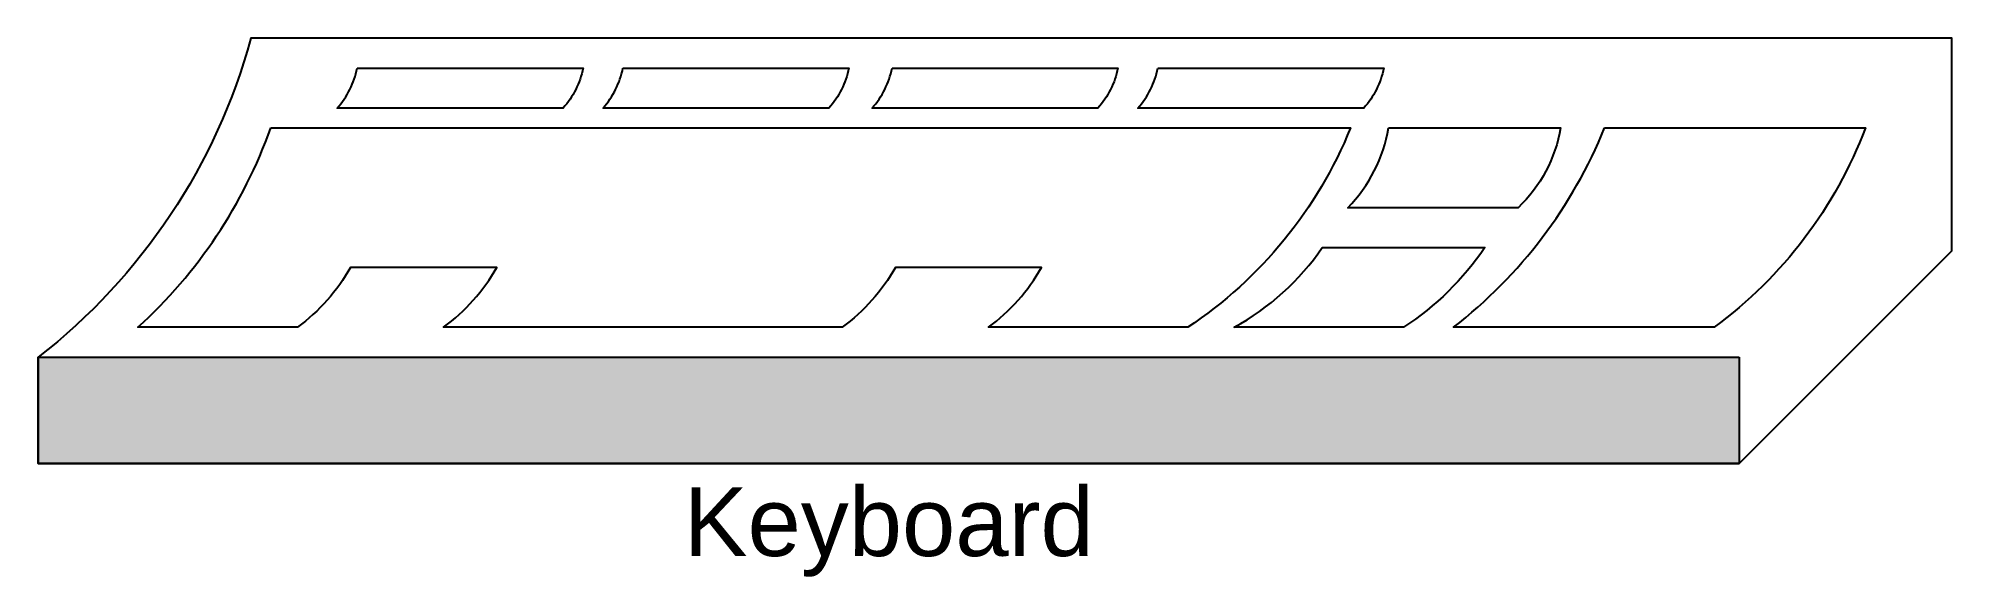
# Model space of a CAD drawing. Extents: x 1.18 to 4.28, y 4.25 to 5.12.
import ezdxf
from ezdxf.enums import TextEntityAlignment as Align

# ---------------------------------------------------------------- set-up
doc = ezdxf.new("R2010")
doc.units = 0
doc.header["$MEASUREMENT"] = 0
doc.layers.add('NETWORK', color=7, linetype='CONTINUOUS')
doc.styles.add('_NET_TEXT', font='arial.ttf')
doc.styles.get("Standard").update_dxf_attribs({"font": 'txt.shx'})

# ---------------------------------------------------------------- blocks, each defined once
blk = doc.blocks.new('KEYBOARD', base_point=(2.559055, 4.773622))
at = {"layer": 'NETWORK', "color": 7, "linetype": 'CONTINUOUS'}
for points in [[(1.181102, 4.601378), (1.181102, 4.429134), (3.937008, 4.429134), (4.281496, 4.773622), (4.281496, 5.11811), (1.525591, 5.11811, -0.162278)], [(1.697835, 5.069667), (2.063853, 5.069667, -0.133918), (2.031558, 5.005075), (1.665539, 5.005075, 0.133918)], [(2.128445, 5.069667), (2.494464, 5.069667, -0.133918), (2.462168, 5.005075), (2.096149, 5.005075, 0.133918)], [(2.564438, 5.069667), (2.930456, 5.069667, -0.133918), (2.898161, 5.005075), (2.532142, 5.005075, 0.133918)], [(2.995048, 5.069667), (3.361067, 5.069667, -0.133918), (3.328771, 5.005075), (2.962752, 5.005075, 0.133918)], [(1.557886, 4.972779), (3.30724, 4.972779, -0.151538), (3.043492, 4.649822), (2.720534, 4.649822, 0.10594), (2.806656, 4.746709), (2.56982, 4.746709, -0.10594), (2.483698, 4.649822), (1.837783, 4.649822, 0.10594), (1.923905, 4.746709), (1.687069, 4.746709, -0.10594), (1.600947, 4.649822), (1.342581, 4.649822, 0.123106)], [(3.369141, 4.972779), (3.647692, 4.972779, -0.162394), (3.579063, 4.843596), (3.303203, 4.843596, 0.148716)], [(3.719011, 4.972779), (4.141548, 4.972779, -0.144784), (3.896638, 4.649822), (3.474102, 4.649822, 0.132261)], [(3.261488, 4.779005), (3.525237, 4.779005, -0.097996), (3.393362, 4.649822), (3.118848, 4.649822, 0.118924)]]:
    blk.add_lwpolyline(points, format="xyb", close=True, dxfattribs=at)
blk.add_lwpolyline([(3.937008, 4.601378), (3.937008, 4.429134), (1.181102, 4.429134), (1.181102, 4.601378)], close=True, dxfattribs=at)
at = {"layer": 'NETWORK', "color": 253}
for points in [[(3.937008, 4.429134), (1.181102, 4.429134), (1.181102, 4.601378)], [(3.937008, 4.429134), (1.181102, 4.601378), (3.937008, 4.601378)]]:
    blk.add_solid(points, dxfattribs=at)
at = {"layer": 'NETWORK', "color": 7, "style": '_NET_TEXT'}
blk.add_text('Keyboard', height=0.111111, dxfattribs=at).set_placement((2.559055, 4.334689), align=Align.MIDDLE_CENTER)
at = {"layer": 'NETWORK', "flags": 1}
for tag, p in [('MANUFACTURER', (2.559055, 52.398622)), ('PRODUCTNUMBER', (2.559055, 42.873622)), ('PARTNUMBER', (2.559055, 33.348622)), ('PRODUCTDESCRIPTION', (2.559055, 23.823622)), ('ASSETNUMBER', (2.559055, 14.298622)), ('SERIALNUMBER', (2.559055, 4.773622)), ('LOCATION', (2.559055, -4.751378)), ('BUILDING', (2.559055, -14.276378)), ('ROOM', (2.559055, -23.801378)), ('DEPARTMENT', (2.559055, -33.326378))]:
    blk.add_attdef(tag, p, '', height=6.35, dxfattribs=at)

msp = doc.modelspace()

# ---------------------------------------------------------------- block references
at = {"layer": 'NETWORK'}
msp.add_blockref('KEYBOARD', (2.559055, 4.773622), dxfattribs=at)

doc.saveas('drawing.dxf')
